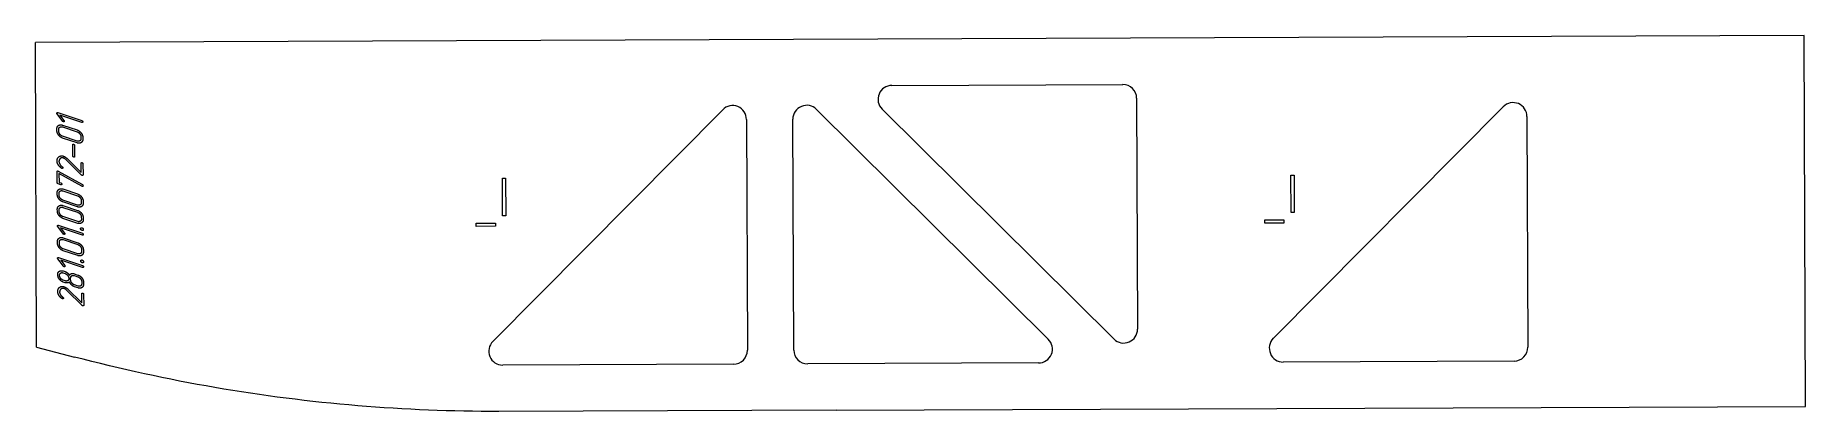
# Model space of a CAD drawing. Header units: millimetres. Extents: x -46 to 1863, y -73 to 333.
import ezdxf

# ---------------------------------------------------------------- set-up
doc = ezdxf.new("R2010")
doc.units = ezdxf.units.MM
doc.linetypes.add('K5LT_BASIC', pattern=[0])
doc.layers.add('Engraving', color=7, linetype='Continuous')

msp = doc.modelspace()

# ---------------------------------------------------------------- linework, layer by layer
at = {"color": 143, "linetype": 'K5LT_BASIC', "lineweight": 15, "true_color": 0x33acca}
for p, q in [((1861, 332.8), (-45.7, 325.3)), ((-44.4, -3.2), (-45.7, 325.3)), ((1862.5, -67.2), (1861, 332.8)), ((877.6, 278.9), (1126.4, 279.9)), ((447.3, 2.9), (695.2, 252.6)), ((796.4, 253), (1046.1, 5.2)), ((1116.8, 5.5), (867.1, 253.3)), ((1141.4, 265), (1142.4, 16.2)), ((1288.8, 6.2), (1536.6, 255.9)), ((720.8, 242.1), (721.8, -6.7)), ((771.8, -6.5), (770.8, 242.3)), ((1562.2, 245.4), (1563.2, -3.4)), ((457.9, 138.4), (457.7, 178.9)), ((457.7, 178.9), (461.2, 178.9)), ((461.2, 178.9), (461.4, 138.4)), ((1307.7, 182.2), (1311.2, 182.2)), ((1307.9, 141.7), (1307.7, 182.2)), ((1311.2, 182.2), (1311.4, 141.7)), ((461.4, 138.4), (457.9, 138.4)), ((1279.6, 130.3), (1279.6, 133.8)), ((1279.6, 133.8), (1300.1, 133.8)), ((1300.1, 133.8), (1300.1, 130.3)), ((1311.4, 141.7), (1307.9, 141.7)), ((429.6, 130.4), (450.1, 130.5)), ((429.6, 126.9), (429.6, 130.4)), ((450.1, 127), (429.6, 126.9)), ((450.1, 130.5), (450.1, 127)), ((1300.1, 130.3), (1279.6, 130.3)), ((-44.4, -3.2), (-3.5, -14)), ((1548.3, -18.4), (1299.5, -19.4)), ((706.8, -21.7), (458.1, -22.7)), ((1035.6, -20.4), (786.8, -21.4)), ((817.6, -71.3), (454, -72.7)), ((817.6, -71.3), (1862.5, -67.2))]:
    msp.add_line(p, q, dxfattribs=at)
for centre, start, end in [((877.6, 263.9), 90.224, 225.224), ((1126.4, 264.9), 0.224, 90.224), ((705.8, 242.1), 0.224, 135.224), ((785.8, 242.4), 45.224, 180.224), ((1547.2, 245.3), 0.224, 135.224), ((458, -7.7), 135.224, 270.224), ((1035.6, -5.4), 270.224, 45.224), ((1127.4, 16.1), 225.224, 0.224), ((1299.4, -4.4), 135.224, 270.224), ((706.8, -6.7), 270.224, 0.224), ((786.8, -6.4), 180.224, 270.224), ((1548.2, -3.4), 270.224, 0.224)]:
    msp.add_arc(centre, 15, start, end, dxfattribs=at)
msp.add_open_spline([(454, -72.7), (403.3, -72.8), (300.8, -68.7), (147.4, -49.1), (46.3, -27.1), (-3.5, -14)], degree=3, knots=[0.016225, 0.016225, 0.016225, 0.016225, 1, 2, 3, 3, 3, 3], dxfattribs=at)
at = {"layer": 'Engraving', "color": 143, "linetype": 'K5LT_BASIC', "lineweight": 15, "true_color": 0x33acca}
for p, q in [((-16.3, 240.1), (-22.3, 248.1)), ((-21.6, 249.5), (4.3, 240.9)), ((-22.5, 230.1), (-22.5, 232.1)), ((-20.5, 229.4), (-20.5, 231.4)), ((4.3, 238.9), (-19.2, 246.7)), ((-19.2, 246.7), (-14.9, 241.1)), ((-16.6, 236.1), (-0.6, 230.8)), ((-16.6, 234.1), (-0.6, 228.8)), ((-0.6, 218.8), (-16.5, 224.1)), ((-0.6, 216.8), (-16.5, 222.1)), ((-5.5, 202.9), (-5.5, 214.9)), ((-3.5, 214.2), (-3.5, 202.3)), ((3.4, 223.4), (3.4, 221.4)), ((5.4, 222.8), (5.4, 220.8)), ((-13.4, 199.3), (-14.1, 199.8)), ((-12.6, 198.6), (-13.4, 199.3)), ((4, 182.2), (-12.6, 198.6)), ((-11.5, 199.9), (3.6, 185)), ((3.6, 185), (3.5, 195)), ((5.5, 194.4), (5.6, 182.5)), ((-22.2, 174), (-22.3, 186)), ((-21.4, 186.7), (-21.1, 186.5)), ((-18.2, 171.7), (-21.2, 172.7)), ((-21.1, 186.5), (4.9, 171.9)), ((4.4, 170.1), (-20.3, 184)), ((-20.3, 184), (-20.2, 174.3)), ((-20.2, 174.3), (-18.2, 173.7)), ((-17.2, 189.4), (-17.6, 189.6)), ((-22.1, 161.2), (-22.2, 163.2)), ((-20.1, 160.5), (-20.2, 162.5)), ((-16.2, 167.2), (-0.3, 161.9)), ((-16.2, 165.2), (-0.3, 159.9)), ((-0.2, 149.9), (-16.1, 155.2)), ((-0.2, 147.9), (-16.1, 153.2)), ((3.8, 154.5), (3.8, 152.6)), ((4.7, 170), (4.4, 170.1)), ((5.5, 171.3), (5.7, 170.7)), ((5.8, 153.9), (5.8, 151.9)), ((-22, 143.4), (-22.1, 145.4)), ((-20.1, 142.8), (-20.1, 144.7)), ((-16.1, 149.4), (-0.2, 144.1)), ((-16.1, 147.4), (-0.2, 142.1)), ((-0.1, 132.1), (-16, 137.4)), ((-0.1, 130.1), (-16, 135.5)), ((3.8, 136.8), (3.9, 134.8)), ((5.8, 136.1), (5.9, 134.1)), ((-15.6, 118.6), (-21.7, 126.6)), ((-21, 128), (4.9, 119.4)), ((5, 117.4), (-18.6, 125.3)), ((-18.6, 125.3), (-14.3, 119.6)), ((-15.9, 114.6), (0, 109.3)), ((-21.9, 108.6), (-21.9, 110.6)), ((-19.9, 107.9), (-19.9, 109.9)), ((-15.9, 112.6), (0, 107.3)), ((0.1, 97.3), (-15.9, 102.6)), ((0.1, 95.3), (-15.9, 100.6)), ((4, 101.9), (4, 100)), ((6, 101.3), (6, 99.3)), ((-15.5, 83.8), (-21.5, 91.8)), ((-20.8, 93.2), (5.1, 84.6)), ((5.1, 82.6), (-18.4, 90.4)), ((-18.4, 90.4), (-14.1, 84.7)), ((-18.1, 79.1), (-17, 79.1)), ((-17, 79.1), (-16.4, 79)), ((-16.4, 79), (-15.8, 78.8)), ((-15.8, 78.8), (-13.7, 78.1)), ((-15.7, 76.8), (-13.7, 76.1)), ((-21.7, 74.1), (-21.7, 74.8)), ((-21.6, 73.5), (-21.7, 74.1)), ((-21.3, 72.3), (-21.6, 73.5)), ((-13.7, 68.1), (-15.7, 68.8)), ((-13.7, 66.1), (-15.7, 66.8)), ((-12.6, 58.5), (-13.3, 59.1)), ((-11.8, 57.8), (-12.6, 58.5)), ((4.8, 41.4), (-11.8, 57.8)), ((-10.7, 59.2), (4.3, 44.3)), ((-7.7, 69.1), (-7.7, 71.1)), ((-3.8, 75.8), (0.2, 74.4)), ((-3.8, 73.8), (0.2, 72.4)), ((0.3, 62.5), (-3.7, 63.8)), ((0.3, 60.5), (-3.7, 61.8)), ((4.2, 67.1), (4.2, 65.1)), ((6.2, 66.5), (6.2, 64.5)), ((-16.5, 48.7), (-16.8, 48.9)), ((4.3, 44.3), (4.3, 54.3)), ((6.3, 53.6), (6.4, 41.7))]:
    msp.add_line(p, q, dxfattribs=at)
for points in [[(-22.6, 248.8), (-22.6, 249.2), (-22.3, 249.5)], [(-22.3, 248.1), (-22.6, 248.5), (-22.6, 248.8)], [(-22.3, 249.5), (-22.1, 249.7), (-21.6, 249.5)], [(-22.5, 232.1), (-22.5, 234.5), (-20.8, 235.7)], [(-20.7, 225.3), (-22.5, 227.6), (-22.5, 230.1)], [(-20.8, 235.7), (-19.1, 236.9), (-16.6, 236.1)], [(-20.5, 231.4), (-20.5, 233.1), (-19.4, 233.9)], [(-19.3, 226.2), (-20.5, 227.8), (-20.5, 229.4)], [(-19.4, 233.9), (-18.2, 234.6), (-16.6, 234.1)], [(-15.6, 239.6), (-15.8, 239.7), (-16.3, 240.1)], [(-14.9, 239.7), (-15.2, 239.5), (-15.6, 239.6)], [(-14.9, 241.1), (-14.6, 240.7), (-14.6, 240.3)], [(-14.6, 240.3), (-14.6, 239.9), (-14.9, 239.7)], [(-0.6, 230.8), (1.8, 229.9), (3.6, 227.6)], [(4.3, 240.9), (4.8, 240.7), (5.1, 240.4)], [(5.1, 238.9), (4.8, 238.7), (4.3, 238.9)], [(5.1, 240.4), (5.3, 240), (5.3, 239.6)], [(5.3, 239.6), (5.3, 239.4), (5.1, 238.9)], [(-16.5, 222.1), (-18.9, 222.9), (-20.7, 225.3)], [(-16.5, 224.1), (-18.2, 224.7), (-19.3, 226.2)], [(-5.5, 214.9), (-5.5, 215.2), (-5.2, 215.4)], [(-5.2, 215.4), (-4.9, 215.6), (-4.5, 215.5)], [(-4.5, 215.5), (-4.2, 215.4), (-3.9, 215)], [(-3.9, 215), (-3.5, 214.7), (-3.5, 214.2)], [(-0.6, 228.8), (1.1, 228.2), (2.2, 226.6)], [(2.2, 219.1), (1, 218.3), (-0.6, 218.8)], [(3.7, 217.2), (2, 216), (-0.6, 216.8)], [(2.2, 226.6), (3.4, 225), (3.4, 223.4)], [(3.4, 221.4), (3.4, 219.9), (2.2, 219.1)], [(3.6, 227.6), (5.4, 225.3), (5.4, 222.8)], [(5.4, 220.8), (5.4, 218.5), (3.7, 217.2)], [(-22.4, 197.4), (-22.4, 200.3), (-20.4, 201.9)], [(-21.2, 193.4), (-22.3, 195.4), (-22.4, 197.4)], [(-17.6, 189.6), (-20, 191.3), (-21.2, 193.4)], [(-20.4, 201.9), (-18.4, 203.5), (-15.5, 202.6)], [(-19.9, 198.7), (-20.3, 197.9), (-20.3, 196.9)], [(-20.3, 196.9), (-20.3, 195.5), (-19.5, 194.1)], [(-18.9, 200.1), (-19.6, 199.5), (-19.9, 198.7)], [(-19.5, 194.1), (-18.8, 192.6), (-16.9, 191.3)], [(-15.5, 200.5), (-17.5, 201.2), (-18.9, 200.1)], [(-16.9, 191.3), (-16.6, 191), (-16.4, 190.8)], [(-15.5, 202.6), (-14.6, 202.3), (-13.6, 201.7)], [(-14.1, 199.8), (-14.8, 200.3), (-15.5, 200.5)], [(-13.6, 201.7), (-12.7, 201), (-11.5, 199.9)], [(-5.1, 202), (-5.5, 202.4), (-5.5, 202.9)], [(-4.5, 201.6), (-4.7, 201.7), (-5.1, 202)], [(-3.7, 201.6), (-4.1, 201.5), (-4.5, 201.6)], [(-3.5, 202.3), (-3.5, 201.8), (-3.7, 201.6)], [(3.5, 195), (3.5, 195.4), (3.9, 195.6)], [(3.9, 195.6), (4.2, 195.8), (4.5, 195.7)], [(4.5, 195.7), (4.9, 195.6), (5.2, 195.2)], [(5.2, 195.2), (5.5, 194.8), (5.5, 194.4)], [(-22.3, 186), (-22.3, 186.4), (-22, 186.6)], [(-21.2, 172.7), (-22.2, 173), (-22.2, 174)], [(-22, 186.6), (-21.8, 186.8), (-21.4, 186.7)], [(-18.2, 173.7), (-17.8, 173.5), (-17.5, 173.1)], [(-17.5, 173.1), (-17.3, 172.8), (-17.2, 172.3)], [(-17.2, 172.3), (-17.2, 172.2), (-17.5, 171.7)], [(-16.5, 189.5), (-16.8, 189.3), (-17.2, 189.4)], [(-16.2, 190.1), (-16.2, 189.7), (-16.5, 189.5)], [(-16.4, 190.8), (-16.3, 190.5), (-16.2, 190.1)], [(4.5, 181.9), (4.2, 181.9), (4, 182.2)], [(5.3, 181.9), (4.9, 181.7), (4.5, 181.9)], [(4.9, 171.9), (5, 171.8), (5.5, 171.3)], [(5.6, 182.5), (5.6, 182.1), (5.3, 181.9)], [(-22.2, 163.2), (-22.2, 165.6), (-20.4, 166.8)], [(-20.3, 156.4), (-22.1, 158.7), (-22.1, 161.2)], [(-20.4, 166.8), (-18.7, 168), (-16.2, 167.2)], [(-16.1, 153.2), (-18.5, 154), (-20.3, 156.4)], [(-20.2, 162.5), (-20.2, 164.2), (-19, 165)], [(-19, 157.3), (-20.1, 158.9), (-20.1, 160.5)], [(-19, 165), (-17.8, 165.7), (-16.2, 165.2)], [(-16.1, 155.2), (-17.8, 155.8), (-19, 157.3)], [(-17.5, 171.7), (-17.7, 171.5), (-18.2, 171.7)], [(-0.3, 161.9), (2.2, 161), (4, 158.7)], [(-0.3, 159.9), (1.5, 159.3), (2.6, 157.7)], [(2.6, 157.7), (3.7, 156.2), (3.8, 154.5)], [(4, 158.7), (5.7, 156.4), (5.8, 153.9)], [(5.4, 170), (5.2, 169.8), (4.7, 170)], [(5.7, 170.7), (5.7, 170.3), (5.4, 170)], [(-22.1, 145.4), (-22.1, 147.9), (-20.3, 149)], [(-20.2, 138.6), (-22, 140.9), (-22, 143.4)], [(-20.3, 149), (-18.6, 150.2), (-16.1, 149.4)], [(-16, 135.5), (-18.4, 136.3), (-20.2, 138.6)], [(-20.1, 144.7), (-20.1, 146.4), (-18.9, 147.2)], [(-18.9, 139.6), (-20, 141.1), (-20.1, 142.8)], [(-18.9, 147.2), (-17.7, 148), (-16.1, 147.4)], [(-16, 137.4), (-17.7, 138), (-18.9, 139.6)], [(2.6, 150.2), (1.4, 149.4), (-0.2, 149.9)], [(4, 148.3), (2.3, 147.1), (-0.2, 147.9)], [(-0.2, 144.1), (2.3, 143.3), (4.1, 140.9)], [(-0.2, 142.1), (1.6, 141.5), (2.7, 139.9)], [(3.8, 152.6), (3.8, 151), (2.6, 150.2)], [(2.7, 139.9), (3.8, 138.4), (3.8, 136.8)], [(3.9, 134.8), (3.9, 133.2), (2.7, 132.4)], [(5.8, 151.9), (5.8, 149.6), (4, 148.3)], [(4.1, 140.9), (5.8, 138.6), (5.8, 136.1)], [(5.9, 134.1), (5.9, 131.8), (4.1, 130.6)], [(-21.9, 127.4), (-21.9, 127.8), (-21.7, 128)], [(-21.7, 126.6), (-21.9, 127), (-21.9, 127.4)], [(-21.7, 128), (-21.4, 128.2), (-21, 128)], [(-20.2, 114.2), (-18.4, 115.4), (-15.9, 114.6)], [(-15, 118.1), (-15.1, 118.2), (-15.6, 118.6)], [(-14.3, 118.2), (-14.6, 118), (-15, 118.1)], [(-14.3, 119.6), (-14, 119.2), (-14, 118.8)], [(-14, 118.8), (-14, 118.4), (-14.3, 118.2)], [(2.7, 132.4), (1.5, 131.6), (-0.1, 132.1)], [(4.1, 130.6), (2.4, 129.3), (-0.1, 130.1)], [(2.9, 124.4), (2.9, 125), (3.4, 125.3)], [(3.5, 123.1), (2.9, 123.7), (2.9, 124.4)], [(3.4, 125.3), (3.9, 125.6), (4.4, 125.4)], [(4.4, 122.5), (4.1, 122.6), (3.5, 123.1)], [(4.4, 125.4), (4.9, 125.3), (5.4, 124.7)], [(5.5, 122.5), (5, 122.3), (4.4, 122.5)], [(4.9, 119.4), (5.4, 119.2), (5.7, 118.9)], [(5.7, 117.4), (5.5, 117.2), (5, 117.4)], [(5.4, 124.7), (5.9, 124.2), (5.9, 123.4)], [(5.9, 123.4), (5.9, 122.8), (5.5, 122.5)], [(5.7, 118.9), (5.9, 118.5), (5.9, 118.1)], [(5.9, 118.1), (5.9, 117.9), (5.7, 117.4)], [(-21.9, 110.6), (-21.9, 113), (-20.2, 114.2)], [(-20, 103.8), (-21.8, 106.1), (-21.9, 108.6)], [(-15.9, 100.6), (-18.2, 101.4), (-20, 103.8)], [(-19.9, 109.9), (-19.9, 111.6), (-18.7, 112.4)], [(-18.7, 104.7), (-19.9, 106.3), (-19.9, 107.9)], [(-18.7, 112.4), (-17.5, 113.1), (-15.9, 112.6)], [(-15.9, 102.6), (-17.5, 103.2), (-18.7, 104.7)], [(0, 109.3), (2.5, 108.4), (4.2, 106.1)], [(0, 107.3), (1.7, 106.7), (2.9, 105.1)], [(2.9, 97.6), (1.7, 96.8), (0.1, 97.3)], [(4.3, 95.7), (2.6, 94.5), (0.1, 95.3)], [(2.9, 105.1), (4, 103.6), (4, 101.9)], [(4, 100), (4.1, 98.4), (2.9, 97.6)], [(4.2, 106.1), (6, 103.8), (6, 101.3)], [(6, 99.3), (6.1, 97), (4.3, 95.7)], [(-21.8, 92.5), (-21.8, 92.9), (-21.5, 93.2)], [(-21.5, 91.8), (-21.8, 92.1), (-21.8, 92.5)], [(-21.7, 74.8), (-21.7, 77.2), (-20, 78.4)], [(-21.5, 93.2), (-21.2, 93.4), (-20.8, 93.2)], [(-20, 78.4), (-19.1, 79), (-18.1, 79.1)], [(-19.7, 74.1), (-19.7, 75.8), (-18.5, 76.5)], [(-18.5, 76.5), (-17.4, 77.3), (-15.7, 76.8)], [(-14.8, 83.3), (-14.9, 83.3), (-15.5, 83.8)], [(-14.1, 83.4), (-14.4, 83.2), (-14.8, 83.3)], [(-14.1, 84.7), (-13.8, 84.3), (-13.8, 84)], [(-13.8, 84), (-13.8, 83.6), (-14.1, 83.4)], [(-13.7, 78.1), (-12.3, 77.6), (-11.1, 76.7)], [(-11.1, 76.7), (-10, 75.7), (-9.1, 74.3)], [(3.1, 89.6), (3.1, 90.2), (3.6, 90.5)], [(3.7, 88.3), (3.1, 88.9), (3.1, 89.6)], [(3.6, 90.5), (4.1, 90.8), (4.6, 90.6)], [(4.6, 87.6), (4.3, 87.8), (3.7, 88.3)], [(4.6, 90.6), (5.1, 90.4), (5.6, 89.9)], [(5.7, 87.7), (5.2, 87.4), (4.6, 87.6)], [(5.1, 84.6), (5.6, 84.4), (5.9, 84)], [(5.9, 82.6), (5.7, 82.4), (5.1, 82.6)], [(5.6, 89.9), (6.1, 89.3), (6.1, 88.6)], [(6.1, 88.6), (6.1, 87.9), (5.7, 87.7)], [(5.9, 84), (6.1, 83.7), (6.1, 83.2)], [(6.1, 83.2), (6.1, 83.1), (5.9, 82.6)], [(-21.6, 56.7), (-21.6, 59.5), (-19.7, 61.1)], [(-19.9, 70), (-20.8, 71.1), (-21.3, 72.3)], [(-15.7, 66.8), (-18, 67.6), (-19.9, 70)], [(-18.5, 70.9), (-19.7, 72.5), (-19.7, 74.1)], [(-19.7, 61.1), (-17.6, 62.8), (-14.8, 61.8)], [(-19.2, 57.9), (-19.6, 57.1), (-19.6, 56.1)], [(-18.2, 59.3), (-18.8, 58.8), (-19.2, 57.9)], [(-15.7, 68.8), (-17.4, 69.4), (-18.5, 70.9)], [(-14.8, 59.8), (-16.8, 60.5), (-18.2, 59.3)], [(-14.8, 61.8), (-13.8, 61.5), (-12.9, 60.9)], [(-13.3, 59.1), (-14, 59.5), (-14.8, 59.8)], [(-13.7, 76.1), (-12, 75.5), (-10.9, 73.9)], [(-10.9, 68.3), (-12, 67.6), (-13.7, 68.1)], [(-11.1, 65.9), (-12.2, 65.7), (-13.7, 66.1)], [(-12.9, 60.9), (-11.9, 60.3), (-10.7, 59.2)], [(-9, 66.8), (-9.9, 66.1), (-11.1, 65.9)], [(-10.9, 73.9), (-9.7, 72.4), (-9.7, 70.8)], [(-9.7, 70.8), (-9.7, 69.1), (-10.9, 68.3)], [(-9.1, 74.3), (-8.4, 75.5), (-6.9, 75.9)], [(-6.6, 63.6), (-8, 64.9), (-9, 66.8)], [(-7.7, 71.1), (-7.7, 72.8), (-6.6, 73.6)], [(-6.5, 65.9), (-7.7, 67.5), (-7.7, 69.1)], [(-6.9, 75.9), (-5.5, 76.3), (-3.8, 75.8)], [(-6.6, 73.6), (-5.4, 74.3), (-3.8, 73.8)], [(-3.7, 61.8), (-5.2, 62.3), (-6.6, 63.6)], [(-3.7, 63.8), (-5.4, 64.4), (-6.5, 65.9)], [(0.2, 74.4), (2.7, 73.6), (4.5, 71.3)], [(0.2, 72.4), (1.9, 71.9), (3.1, 70.3)], [(3.1, 62.8), (1.9, 61.9), (0.3, 62.5)], [(4.5, 60.9), (2.8, 59.7), (0.3, 60.5)], [(3.1, 70.3), (4.2, 68.8), (4.2, 67.1)], [(4.2, 65.1), (4.2, 63.6), (3.1, 62.8)], [(4.5, 71.3), (6.2, 68.9), (6.2, 66.5)], [(6.2, 64.5), (6.2, 62.2), (4.5, 60.9)], [(-20.5, 52.7), (-21.6, 54.6), (-21.6, 56.7)], [(-16.8, 48.9), (-19.3, 50.5), (-20.5, 52.7)], [(-19.6, 56.1), (-19.6, 54.7), (-18.8, 53.3)], [(-18.8, 53.3), (-18, 51.9), (-16.2, 50.5)], [(-15.8, 48.8), (-16, 48.5), (-16.5, 48.7)], [(-16.2, 50.5), (-15.8, 50.3), (-15.7, 50)], [(-15.5, 49.4), (-15.5, 49), (-15.8, 48.8)], [(-15.7, 50), (-15.6, 49.7), (-15.5, 49.4)], [(4.3, 54.3), (4.3, 54.6), (4.6, 54.8)], [(4.6, 54.8), (4.9, 55.1), (5.3, 54.9)], [(5.3, 41.1), (5, 41.2), (4.8, 41.4)], [(5.3, 54.9), (5.6, 54.8), (6, 54.5)], [(6, 41.1), (5.7, 41), (5.3, 41.1)], [(6, 54.5), (6.3, 54.1), (6.3, 53.6)], [(6.4, 41.7), (6.4, 41.4), (6, 41.1)]]:
    msp.add_open_spline(points, degree=2, dxfattribs=at)

doc.saveas('drawing.dxf')
